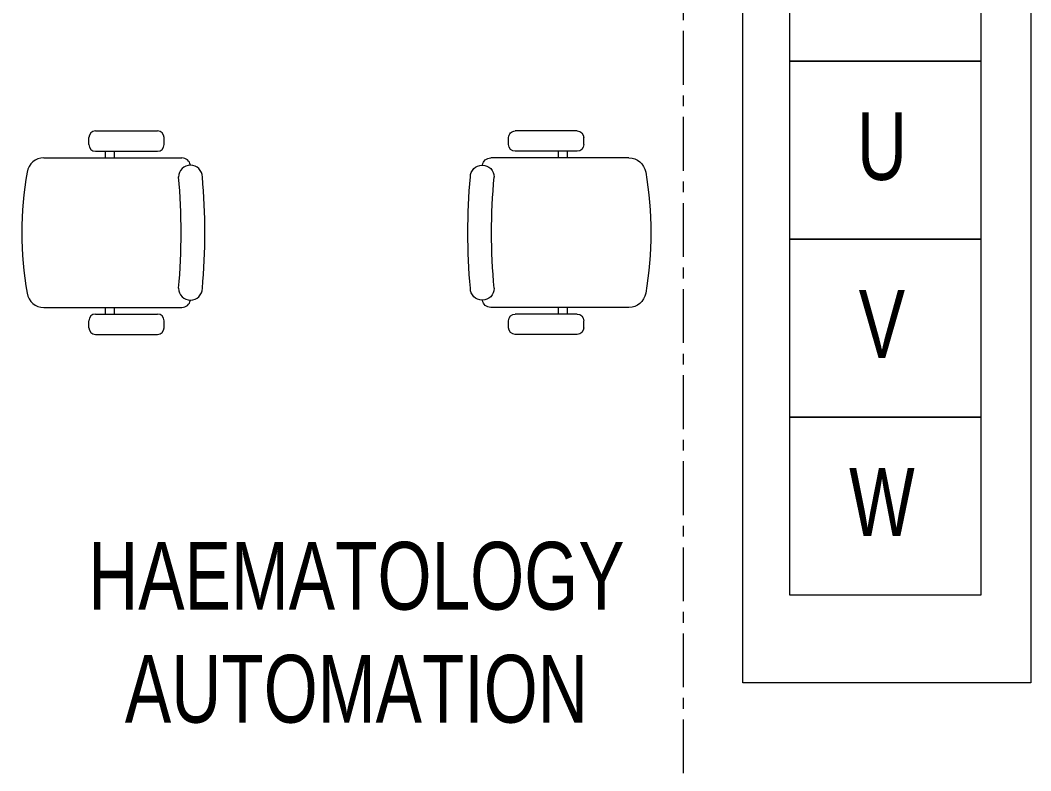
# Model space of a CAD drawing. Header units: millimetres. Extents: x 26027 to 581921, y 7230 to 233891.
# Drawn here: x 565790 to 568774, y 138581 to 140796 of the extents above; entities that cross this region are included whole.
import ezdxf

# ---------------------------------------------------------------- set-up
doc = ezdxf.new("R2010")
doc.units = ezdxf.units.MM
doc.header["$LTSCALE"] = 5
doc.linetypes.add('CENTER', pattern=[50.8, 31.75, -6.35, 6.35, -6.35])
for name, color, linetype, lineweight in [('72_EGR_BASE_TEXT', 7, 'Continuous', 5), ('Medical Equipment and Furniture', 163, 'Continuous', 0), ('NEW', 1, 'Continuous', 5)]:
    doc.layers.add(name, color=color, linetype=linetype, lineweight=lineweight)
doc.layers.add('axes', color=9, linetype='Continuous')
doc.styles.add('X3G_ENTITY_2587EA', font='swisscl.ttf', dxfattribs={"height": 200})

# ---------------------------------------------------------------- blocks, each defined once
blk = doc.blocks.new('*X15')
at = {"color": 0}
for p, q in [((5, 3), (5, 3)), ((5, 3), (5, 3)), ((5, 3), (5, 3)), ((5, 3), (5, 3)), ((5, 3), (5, 3)), ((5, 3), (5, 3)), ((5, 3), (5, 3)), ((5, 3), (5, 3)), ((5, 3), (5, 3)), ((5, 3), (5, 3)), ((5, 3), (5, 3)), ((5, 3), (5, 3)), ((5, 3), (5, 3)), ((5, 3), (5, 3)), ((5, 3), (5, 3)), ((5, 3), (5, 3)), ((5, 3), (5, 3)), ((5, 3), (5, 3)), ((5, 3), (5, 3)), ((5, 3), (5, 3)), ((5, 3), (5, 3)), ((5, 3), (5, 3)), ((5, 3), (5, 3)), ((5, 3), (5, 3)), ((5, 3), (5, 3)), ((5, 3), (5, 3)), ((5, 3), (5, 3)), ((5, 3), (5, 3)), ((5, 3), (5, 3)), ((5, 3), (5, 3)), ((5, 3), (5, 3)), ((5, 3), (5, 3)), ((5, 3), (5, 3)), ((5, 3), (5, 3)), ((5, 3), (5, 3)), ((5, 3), (5, 3)), ((5, 3), (5, 3)), ((5, 3), (5, 3)), ((5, 3), (5, 3)), ((5, 3), (5, 3)), ((5, 3), (5, 3)), ((5, 3), (5, 3)), ((5, 3), (5, 3)), ((5, 3), (5, 3)), ((5, 3), (5, 3)), ((5, 3), (5, 3)), ((5, 3), (5, 3)), ((5, 3), (5, 3)), ((5, 3), (5, 3)), ((5, 3), (5, 3)), ((5, 3), (5, 3)), ((5, 3), (5, 3)), ((5, 3), (5, 3)), ((5, 3), (5, 3)), ((5, 3), (5, 3)), ((5, 3), (5, 3)), ((5, 3), (5, 3)), ((5, 3), (5, 3)), ((5, 3), (5, 3)), ((5, 3), (5, 3)), ((5, 3), (5, 3)), ((5, 3), (5, 3)), ((5, 3), (5, 3)), ((5, 3), (5, 3)), ((5, 3), (5, 3)), ((5, 3), (5, 3)), ((6, 3), (5, 3)), ((5, 3), (5, 3)), ((6, 3), (5, 3)), ((5, 3), (5, 3)), ((6, 3), (5, 3)), ((5, 3), (5, 3)), ((6, 3), (5, 3)), ((5, 3), (5, 3)), ((5, 3), (5, 3)), ((5, 3), (5, 3)), ((5, 3), (5, 3)), ((5, 3), (5, 3)), ((5, 3), (5, 3)), ((5, 3), (5, 3)), ((5, 3), (5, 3)), ((5, 3), (5, 3)), ((5, 3), (5, 3)), ((5, 3), (5, 3)), ((5, 3), (5, 3)), ((5, 3), (5, 3)), ((5, 3), (5, 3)), ((5, 3), (5, 3)), ((5, 3), (5, 3)), ((5, 3), (5, 3)), ((5, 3), (5, 3)), ((5, 3), (5, 3)), ((5, 3), (5, 3)), ((5, 3), (5, 3)), ((5, 3), (5, 3)), ((5, 3), (5, 3)), ((6, 3), (6, 3)), ((6, 3), (6, 3)), ((6, 3), (6, 3)), ((6, 3), (6, 3)), ((6, 3), (6, 3)), ((6, 3), (6, 3)), ((6, 3), (6, 3)), ((6, 3), (6, 3)), ((6, 3), (6, 3)), ((6, 3), (6, 3)), ((6, 3), (6, 3)), ((6, 3), (6, 3)), ((6, 3), (6, 3)), ((6, 3), (6, 3)), ((6, 3), (6, 3)), ((6, 3), (6, 3)), ((6, 3), (6, 3)), ((6, 3), (6, 3)), ((6, 3), (6, 3)), ((6, 3), (6, 3)), ((6, 3), (6, 3)), ((6, 3), (6, 3)), ((6, 3), (6, 3)), ((6, 3), (6, 3)), ((6, 3), (6, 3)), ((6, 3), (6, 3)), ((6, 3), (6, 3)), ((6, 3), (6, 3)), ((6, 3), (6, 3)), ((6, 3), (6, 3)), ((6, 3), (6, 3)), ((6, 3), (6, 3)), ((6, 3), (6, 3)), ((6, 3), (6, 3)), ((6, 3), (6, 3)), ((6, 3), (6, 3)), ((6, 3), (6, 3)), ((6, 3), (6, 3)), ((6, 3), (6, 3)), ((6, 3), (6, 3)), ((6, 3), (6, 3)), ((6, 3), (6, 3)), ((6, 3), (6, 3)), ((6, 3), (6, 3)), ((6, 3), (6, 3)), ((6, 3), (6, 3)), ((6, 3), (6, 3)), ((6, 3), (6, 3)), ((6, 3), (6, 3)), ((6, 3), (6, 3)), ((6, 3), (6, 3)), ((6, 3), (6, 3)), ((6, 3), (6, 3)), ((6, 3), (6, 3)), ((6, 3), (6, 3)), ((6, 3), (6, 3)), ((6, 3), (6, 3)), ((6, 3), (6, 3)), ((6, 3), (6, 3)), ((6, 3), (6, 3)), ((6, 3), (6, 3)), ((6, 3), (6, 3)), ((6, 3), (6, 3)), ((6, 3), (6, 3)), ((6, 3), (6, 3)), ((6, 3), (6, 3)), ((6, 3), (6, 3)), ((6, 3), (6, 3)), ((6, 3), (6, 3)), ((6, 3), (6, 3)), ((6, 3), (6, 3)), ((6, 3), (6, 3)), ((6, 3), (6, 3)), ((6, 3), (6, 3)), ((6, 3), (6, 3)), ((6, 3), (6, 3)), ((6, 3), (6, 3)), ((6, 3), (6, 3)), ((6, 3), (6, 3)), ((6, 3), (6, 3)), ((6, 3), (6, 3)), ((6, 3), (6, 3)), ((6, 3), (6, 3)), ((6, 3), (6, 3)), ((6, 3), (6, 3)), ((6, 3), (6, 3)), ((6, 3), (6, 3)), ((6, 3), (6, 3)), ((6, 3), (6, 3)), ((6, 3), (6, 3)), ((6, 3), (6, 3)), ((6, 3), (6, 3)), ((6, 3), (6, 3)), ((6, 3), (6, 3)), ((6, 3), (6, 3)), ((6, 3), (6, 3)), ((6, 3), (6, 3)), ((6, 3), (6, 3)), ((6, 3), (6, 3)), ((6, 3), (6, 3)), ((6, 3), (6, 3)), ((6, 3), (6, 3)), ((6, 3), (6, 3)), ((6, 3), (6, 3)), ((6, 3), (6, 3)), ((6, 3), (6, 3)), ((6, 3), (6, 3)), ((6, 3), (6, 3)), ((6, 3), (6, 3)), ((6, 3), (6, 3)), ((6, 3), (6, 3)), ((6, 3), (6, 3)), ((6, 3), (6, 3)), ((6, 3), (6, 3)), ((6, 3), (6, 3)), ((6, 3), (6, 3)), ((6, 3), (6, 3)), ((6, 3), (6, 3)), ((6, 3), (6, 3)), ((6, 3), (6, 3)), ((6, 3), (6, 3)), ((6, 3), (6, 3)), ((6, 3), (6, 3)), ((6, 3), (6, 3)), ((6, 3), (6, 3)), ((6, 3), (6, 3)), ((6, 3), (6, 3)), ((6, 3), (6, 3)), ((6, 3), (6, 3)), ((6, 3), (6, 3)), ((6, 3), (6, 3)), ((6, 3), (6, 3)), ((6, 3), (6, 3)), ((6, 3), (6, 3)), ((6, 3), (6, 3)), ((6, 3), (6, 3)), ((6, 3), (6, 3)), ((6, 3), (6, 3)), ((6, 3), (6, 3)), ((6, 3), (6, 3)), ((6, 3), (6, 3)), ((6, 3), (6, 3)), ((6, 3), (6, 3)), ((6, 3), (6, 3)), ((6, 3), (6, 3)), ((6, 3), (6, 3)), ((6, 3), (6, 3)), ((6, 3), (6, 3)), ((6, 3), (6, 3)), ((6, 3), (6, 3)), ((6, 3), (6, 3)), ((6, 3), (6, 3)), ((6, 3), (6, 3)), ((6, 3), (6, 3)), ((6, 3), (6, 3)), ((6, 3), (6, 3)), ((6, 3), (6, 3)), ((6, 3), (6, 3)), ((6, 3), (6, 3)), ((6, 3), (6, 3)), ((6, 3), (6, 3)), ((6, 3), (6, 3)), ((6, 3), (6, 3)), ((6, 3), (6, 3)), ((6, 3), (6, 3)), ((6, 3), (6, 3)), ((6, 3), (6, 3)), ((6, 3), (6, 3)), ((6, 3), (6, 3)), ((6, 3), (6, 3)), ((6, 3), (6, 3)), ((6, 3), (6, 3)), ((6, 3), (6, 3)), ((6, 3), (6, 3)), ((6, 3), (6, 3)), ((6, 3), (6, 3)), ((6, 3), (6, 3)), ((6, 3), (6, 3)), ((6, 3), (6, 3)), ((6, 3), (6, 3)), ((6, 3), (6, 3)), ((6, 3), (6, 3)), ((6, 3), (6, 3)), ((6, 3), (6, 3)), ((6, 3), (6, 3)), ((6, 3), (6, 3)), ((6, 3), (6, 3)), ((6, 3), (6, 3)), ((6, 3), (6, 3)), ((6, 3), (6, 3)), ((6, 3), (6, 3)), ((6, 3), (6, 3)), ((6, 3), (6, 3)), ((6, 3), (6, 3)), ((6, 3), (6, 3)), ((6, 3), (6, 3)), ((6, 3), (6, 3)), ((6, 3), (6, 3)), ((6, 3), (6, 3)), ((6, 3), (6, 3)), ((6, 3), (6, 3)), ((6, 3), (6, 3)), ((6, 3), (6, 3)), ((6, 3), (6, 3)), ((6, 3), (5, 3)), ((6, 3), (5, 3)), ((6, 3), (5, 3)), ((6, 3), (5, 3)), ((6, 3), (5, 3)), ((6, 3), (6, 3)), ((6, 3), (6, 3)), ((6, 3), (6, 3)), ((6, 3), (6, 3)), ((6, 3), (6, 3)), ((6, 3), (6, 3)), ((6, 3), (6, 3)), ((6, 3), (6, 3)), ((6, 3), (6, 3)), ((6, 3), (6, 3)), ((6, 3), (6, 3)), ((6, 3), (6, 3)), ((6, 3), (6, 3)), ((6, 3), (6, 3)), ((6, 3), (6, 3)), ((6, 3), (6, 3)), ((6, 3), (6, 3)), ((6, 3), (6, 3)), ((6, 3), (6, 3)), ((6, 3), (6, 3)), ((6, 3), (6, 3)), ((6, 3), (6, 3)), ((6, 3), (6, 3)), ((6, 3), (6, 3)), ((6, 3), (6, 3)), ((6, 3), (6, 3)), ((6, 3), (6, 3)), ((6, 3), (6, 3)), ((6, 3), (6, 3)), ((6, 3), (6, 3)), ((6, 3), (6, 3)), ((6, 3), (6, 3)), ((6, 3), (6, 3)), ((6, 3), (6, 3)), ((6, 3), (6, 3)), ((6, 3), (6, 3)), ((6, 3), (6, 3)), ((6, 3), (6, 3)), ((6, 3), (6, 3)), ((6, 3), (6, 3)), ((6, 3), (6, 3)), ((6, 3), (6, 3)), ((6, 3), (6, 3)), ((6, 3), (6, 3)), ((6, 3), (6, 3)), ((6, 3), (6, 3)), ((6, 3), (6, 3)), ((6, 3), (6, 3)), ((6, 3), (6, 3)), ((6, 3), (6, 3)), ((6, 3), (6, 3)), ((6, 3), (6, 3)), ((6, 3), (6, 3)), ((6, 3), (6, 3)), ((6, 3), (6, 3)), ((6, 3), (6, 3)), ((6, 3), (6, 3)), ((6, 3), (6, 3)), ((6, 3), (6, 3)), ((6, 3), (6, 3)), ((6, 3), (6, 3)), ((6, 3), (6, 3)), ((6, 3), (6, 3)), ((6, 3), (6, 3)), ((6, 3), (6, 3)), ((6, 3), (6, 3)), ((6, 3), (6, 3)), ((6, 3), (6, 3)), ((6, 3), (6, 3)), ((6, 3), (6, 3)), ((6, 3), (6, 3)), ((6, 3), (6, 3)), ((6, 3), (6, 3)), ((6, 3), (6, 3)), ((6, 3), (6, 3)), ((6, 3), (6, 3)), ((6, 3), (6, 3)), ((6, 3), (6, 3)), ((6, 3), (6, 3)), ((6, 3), (6, 3)), ((6, 3), (6, 3)), ((6, 3), (6, 3)), ((6, 3), (6, 3)), ((6, 3), (6, 3)), ((6, 3), (6, 3)), ((6, 3), (6, 3)), ((6, 3), (6, 3)), ((6, 3), (6, 3)), ((6, 3), (6, 3)), ((6, 3), (6, 3)), ((6, 3), (6, 3)), ((6, 3), (6, 3)), ((6, 3), (6, 3)), ((6, 3), (6, 3)), ((6, 3), (6, 3)), ((6, 3), (6, 3)), ((6, 3), (6, 3)), ((6, 3), (6, 3)), ((6, 3), (6, 3)), ((6, 3), (6, 3)), ((6, 3), (6, 3)), ((6, 3), (6, 3)), ((6, 3), (6, 3)), ((6, 3), (6, 3)), ((6, 3), (6, 3)), ((6, 3), (6, 3)), ((6, 3), (6, 3)), ((6, 3), (6, 3)), ((6, 3), (6, 3)), ((6, 3), (6, 3)), ((6, 3), (6, 3)), ((6, 3), (6, 3)), ((6, 3), (6, 3)), ((6, 3), (6, 3)), ((6, 3), (6, 3)), ((6, 3), (6, 3)), ((6, 3), (6, 3)), ((6, 3), (6, 3)), ((6, 3), (6, 3)), ((6, 3), (6, 3)), ((6, 3), (6, 3)), ((6, 3), (6, 3)), ((6, 3), (6, 3)), ((6, 3), (6, 3)), ((6, 3), (6, 3)), ((6, 3), (6, 3)), ((6, 3), (6, 3)), ((6, 3), (6, 3)), ((6, 3), (6, 3)), ((6, 3), (6, 3)), ((6, 3), (6, 3)), ((6, 3), (6, 3)), ((6, 3), (6, 3)), ((6, 3), (6, 3)), ((6, 3), (6, 3)), ((6, 3), (6, 3)), ((6, 3), (6, 3)), ((6, 3), (6, 3)), ((6, 3), (6, 3)), ((6, 3), (6, 3)), ((6, 3), (6, 3)), ((6, 3), (6, 3)), ((6, 3), (6, 3)), ((6, 3), (6, 3)), ((6, 3), (6, 3)), ((6, 3), (6, 3)), ((6, 3), (6, 3)), ((6, 3), (6, 3)), ((6, 3), (6, 3)), ((6, 3), (6, 3)), ((6, 3), (6, 3)), ((6, 3), (6, 3)), ((6, 3), (6, 3)), ((6, 3), (6, 3)), ((6, 3), (6, 3)), ((6, 3), (6, 3)), ((6, 3), (6, 3)), ((6, 3), (6, 3)), ((6, 3), (6, 3)), ((6, 3), (6, 3)), ((6, 3), (6, 3)), ((6, 3), (6, 3)), ((6, 3), (6, 3)), ((6, 3), (6, 3)), ((6, 3), (6, 3)), ((6, 3), (6, 3)), ((6, 3), (6, 3)), ((6, 3), (6, 3)), ((6, 3), (6, 3)), ((6, 3), (6, 3)), ((6, 3), (6, 3)), ((6, 3), (6, 3)), ((6, 3), (6, 3)), ((6, 3), (6, 3)), ((6, 3), (6, 3)), ((6, 3), (6, 3)), ((6, 3), (6, 3)), ((6, 3), (6, 3)), ((6, 3), (6, 3)), ((6, 3), (6, 3)), ((6, 3), (6, 3)), ((6, 3), (6, 3)), ((6, 3), (6, 3)), ((6, 3), (6, 3)), ((6, 3), (6, 3)), ((6, 3), (6, 3)), ((6, 3), (6, 3)), ((6, 3), (6, 3)), ((6, 3), (6, 3)), ((6, 3), (6, 3)), ((6, 3), (6, 3)), ((6, 3), (6, 3)), ((6, 3), (6, 3)), ((6, 3), (6, 3)), ((6, 3), (6, 3)), ((6, 3), (6, 3)), ((6, 3), (6, 3)), ((6, 3), (6, 3)), ((6, 3), (6, 3)), ((6, 3), (6, 3)), ((6, 3), (6, 3)), ((6, 3), (6, 3)), ((6, 3), (6, 3)), ((6, 3), (6, 3)), ((6, 3), (6, 3)), ((6, 3), (6, 3)), ((6, 3), (6, 3)), ((6, 3), (6, 3)), ((6, 3), (6, 3)), ((6, 3), (6, 3)), ((6, 3), (6, 3)), ((6, 3), (6, 3)), ((6, 3), (6, 3)), ((6, 3), (6, 3)), ((6, 3), (6, 3)), ((6, 3), (6, 3)), ((6, 3), (6, 3)), ((6, 3), (6, 3)), ((6, 3), (6, 3)), ((6, 3), (6, 3)), ((6, 3), (6, 3)), ((6, 3), (6, 3)), ((6, 3), (6, 3)), ((6, 3), (6, 3)), ((6, 3), (6, 3)), ((6, 3), (6, 3)), ((6, 3), (6, 3)), ((6, 3), (6, 3)), ((6, 3), (6, 3)), ((6, 3), (6, 3)), ((6, 3), (6, 3)), ((6, 3), (6, 3)), ((6, 3), (6, 3)), ((6, 3), (6, 3)), ((6, 3), (6, 3)), ((6, 3), (6, 3)), ((6, 3), (6, 3)), ((6, 3), (6, 3)), ((6, 3), (6, 3)), ((6, 3), (6, 3)), ((6, 3), (6, 3)), ((6, 3), (6, 3)), ((6, 3), (6, 3)), ((6, 3), (6, 3)), ((6, 3), (6, 3)), ((6, 3), (6, 3)), ((6, 3), (6, 3)), ((6, 3), (6, 3)), ((6, 3), (6, 3)), ((6, 3), (6, 3)), ((6, 3), (6, 3)), ((6, 3), (6, 3)), ((6, 3), (6, 3)), ((6, 3), (6, 3)), ((6, 3), (6, 3)), ((6, 3), (6, 3)), ((6, 3), (6, 3)), ((6, 3), (6, 3)), ((6, 3), (6, 3)), ((6, 3), (6, 3)), ((6, 3), (6, 3)), ((6, 3), (6, 3)), ((6, 3), (6, 3)), ((6, 3), (6, 3)), ((6, 3), (6, 3)), ((6, 3), (6, 3)), ((6, 3), (6, 3)), ((6, 3), (6, 3)), ((6, 3), (6, 3)), ((6, 3), (6, 3)), ((6, 3), (6, 3)), ((6, 3), (6, 3)), ((6, 3), (6, 3)), ((6, 3), (6, 3)), ((6, 3), (6, 3)), ((6, 3), (6, 3)), ((6, 3), (6, 3)), ((6, 3), (6, 3)), ((6, 3), (6, 3)), ((6, 3), (6, 3)), ((6, 3), (6, 3)), ((6, 3), (6, 3)), ((6, 3), (6, 3)), ((6, 3), (6, 3)), ((6, 3), (6, 3)), ((6, 3), (6, 3)), ((6, 3), (6, 3)), ((6, 3), (6, 3)), ((6, 3), (6, 3)), ((6, 3), (6, 3)), ((6, 3), (6, 3)), ((6, 3), (6, 3)), ((6, 3), (6, 3)), ((6, 3), (6, 3)), ((6, 3), (6, 3)), ((6, 3), (6, 3)), ((6, 3), (6, 3)), ((6, 3), (6, 3)), ((6, 3), (6, 3)), ((6, 3), (6, 3)), ((6, 3), (6, 3)), ((6, 3), (6, 3)), ((6, 3), (6, 3)), ((6, 3), (6, 3)), ((6, 3), (6, 3)), ((6, 3), (6, 3)), ((6, 3), (6, 3)), ((6, 3), (6, 3)), ((6, 3), (6, 3)), ((6, 3), (6, 3)), ((6, 3), (6, 3)), ((6, 3), (6, 3)), ((6, 3), (6, 3)), ((6, 3), (6, 3)), ((6, 3), (6, 3)), ((6, 3), (6, 3)), ((6, 3), (6, 3))]:
    blk.add_line(p, q, dxfattribs=at)
blk = doc.blocks.new('*X16')
at = {"color": 0}
for p, q in [((13, 1), (13, 1)), ((13, 1), (13, 1)), ((13, 1), (13, 1)), ((13, 1), (13, 1)), ((13, 1), (13, 1)), ((13, 1), (13, 1)), ((13, 1), (13, 1)), ((13, 1), (13, 1)), ((13, 1), (13, 1)), ((13, 1), (13, 1)), ((13, 1), (13, 1)), ((13, 1), (13, 1)), ((13, 1), (13, 1)), ((13, 1), (13, 1)), ((13, 1), (13, 1)), ((13, 1), (14, 1)), ((13, 1), (14, 1)), ((13, 1), (14, 1)), ((13, 1), (13, 1)), ((13, 1), (13, 1)), ((13, 1), (13, 1)), ((13, 1), (13, 1)), ((13, 1), (13, 1)), ((13, 1), (13, 1)), ((13, 1), (13, 1)), ((13, 1), (13, 1)), ((13, 1), (13, 1)), ((13, 1), (13, 1)), ((13, 1), (13, 1)), ((13, 1), (13, 1)), ((13, 1), (13, 1)), ((13, 1), (13, 1)), ((13, 1), (13, 1)), ((13, 1), (13, 1)), ((13, 1), (13, 1)), ((13, 1), (13, 1)), ((13, 1), (13, 1)), ((13, 1), (13, 1)), ((13, 1), (13, 1)), ((13, 1), (13, 1)), ((13, 1), (13, 1)), ((13, 1), (13, 1)), ((13, 1), (13, 1)), ((13, 1), (13, 1)), ((13, 1), (13, 1)), ((13, 1), (13, 1)), ((13, 1), (13, 1)), ((13, 1), (13, 1)), ((13, 1), (13, 1)), ((13, 1), (13, 1)), ((13, 1), (13, 1)), ((13, 1), (13, 1)), ((13, 1), (13, 1)), ((13, 1), (13, 1)), ((13, 1), (13, 1)), ((13, 1), (13, 1)), ((13, 1), (13, 1)), ((13, 1), (13, 1)), ((13, 1), (13, 1)), ((13, 1), (13, 1)), ((13, 1), (13, 1)), ((13, 1), (13, 1)), ((13, 1), (13, 1)), ((13, 1), (13, 1)), ((13, 1), (13, 1)), ((13, 1), (13, 1)), ((13, 1), (13, 1)), ((13, 1), (13, 1)), ((13, 1), (13, 1)), ((13, 1), (13, 1)), ((13, 1), (13, 1)), ((13, 1), (13, 1)), ((13, 1), (13, 1)), ((13, 1), (13, 1)), ((13, 1), (13, 1)), ((13, 1), (13, 1)), ((13, 1), (13, 1)), ((13, 1), (13, 1)), ((13, 1), (13, 1)), ((13, 1), (13, 1)), ((13, 1), (13, 1)), ((13, 1), (13, 1)), ((13, 1), (13, 1)), ((13, 1), (13, 1)), ((13, 1), (13, 1)), ((13, 1), (13, 1)), ((13, 1), (13, 1)), ((13, 1), (13, 1)), ((13, 1), (13, 1)), ((13, 1), (13, 1)), ((13, 1), (13, 1)), ((13, 1), (13, 1)), ((13, 1), (13, 1)), ((13, 1), (13, 1)), ((13, 1), (13, 1)), ((13, 1), (13, 1)), ((13, 1), (13, 1)), ((13, 1), (13, 1)), ((13, 1), (13, 1)), ((13, 1), (13, 1)), ((13, 1), (13, 1)), ((13, 1), (13, 1)), ((13, 1), (13, 1)), ((13, 1), (13, 1)), ((13, 1), (13, 1)), ((13, 1), (13, 1)), ((13, 1), (13, 1)), ((13, 1), (13, 1)), ((13, 1), (13, 1)), ((13, 1), (13, 1)), ((13, 1), (13, 1)), ((13, 1), (13, 1)), ((13, 1), (13, 1)), ((13, 1), (13, 1)), ((13, 1), (13, 1)), ((13, 1), (13, 1)), ((13, 1), (13, 1)), ((13, 1), (13, 1)), ((13, 1), (13, 1)), ((13, 1), (13, 1)), ((13, 1), (13, 1)), ((13, 1), (13, 1)), ((13, 1), (13, 1)), ((13, 1), (14, 1)), ((13, 0), (13, 0)), ((13, 0), (13, 0)), ((13, 0), (13, 0)), ((13, 0), (13, 0)), ((13, 0), (13, 0)), ((13, 0), (13, 0)), ((13, 0), (13, 0)), ((13, 0), (13, 0)), ((13, 0), (13, 0)), ((13, 0), (13, 0)), ((13, 0), (13, 0)), ((13, 0), (13, 0)), ((13, 0), (13, 0)), ((13, 0), (13, 0)), ((13, 0), (13, 0)), ((13, 0), (13, 0)), ((13, 0), (13, 0)), ((13, 0), (13, 0)), ((13, 0), (13, 0)), ((13, 0), (13, 0)), ((13, 0), (13, 0)), ((13, 0), (13, 0)), ((13, 0), (13, 0)), ((13, 0), (13, 0)), ((13, 0), (13, 0)), ((13, 0), (13, 0)), ((13, 0), (13, 0)), ((13, 0), (13, 0)), ((13, 0), (13, 0)), ((13, 0), (13, 0)), ((13, 0), (13, 0)), ((13, 0), (13, 0)), ((13, 0), (13, 0)), ((13, 0), (13, 0)), ((13, 0), (13, 0)), ((13, 0), (13, 0)), ((13, 0), (13, 0)), ((13, 0), (13, 0)), ((13, 0), (13, 0)), ((13, 0), (13, 0)), ((13, 0), (13, 0)), ((13, 0), (13, 0)), ((13, 0), (13, 0)), ((13, 0), (13, 0)), ((13, 0), (13, 0)), ((13, 0), (13, 0)), ((13, 0), (13, 0)), ((13, 0), (13, 0)), ((13, 0), (14, 0)), ((13, 0), (14, 0)), ((13, 0), (13, 0)), ((13, 0), (14, 0)), ((14, 1), (14, 1)), ((14, 1), (14, 1)), ((14, 1), (14, 1)), ((14, 1), (14, 1)), ((14, 1), (14, 1)), ((14, 1), (14, 1)), ((14, 1), (14, 1)), ((14, 1), (14, 1)), ((14, 1), (14, 1)), ((14, 1), (14, 1)), ((14, 1), (14, 1)), ((14, 1), (14, 1)), ((14, 1), (14, 1)), ((14, 1), (14, 1)), ((14, 1), (14, 1)), ((14, 1), (14, 1)), ((14, 1), (14, 1)), ((14, 1), (14, 1)), ((14, 1), (14, 1)), ((14, 1), (14, 1)), ((14, 1), (14, 1)), ((14, 1), (14, 1)), ((14, 1), (14, 1)), ((14, 1), (14, 1)), ((14, 1), (14, 1)), ((14, 1), (14, 1)), ((14, 1), (14, 1)), ((14, 1), (14, 1)), ((14, 1), (14, 1)), ((14, 1), (14, 1)), ((14, 1), (14, 1)), ((14, 1), (14, 1)), ((14, 1), (14, 1)), ((14, 1), (14, 1)), ((14, 1), (14, 1)), ((14, 1), (14, 1)), ((14, 1), (14, 1)), ((14, 1), (14, 1)), ((14, 1), (14, 1)), ((14, 1), (14, 1)), ((14, 1), (14, 1)), ((14, 1), (14, 1)), ((14, 1), (14, 1)), ((14, 1), (14, 1)), ((14, 1), (14, 1)), ((14, 1), (14, 1)), ((14, 1), (14, 1)), ((14, 1), (14, 1)), ((14, 1), (14, 1)), ((14, 1), (14, 1)), ((14, 1), (14, 1)), ((14, 1), (14, 1)), ((14, 1), (14, 1)), ((14, 1), (14, 1)), ((14, 1), (14, 1)), ((14, 1), (14, 1)), ((14, 1), (14, 1)), ((14, 1), (14, 1)), ((14, 1), (14, 1)), ((14, 1), (14, 1)), ((14, 1), (14, 1)), ((14, 1), (14, 1)), ((14, 1), (14, 1)), ((14, 1), (14, 1)), ((14, 1), (14, 1)), ((14, 1), (14, 1)), ((14, 1), (14, 1)), ((14, 1), (14, 1)), ((14, 1), (14, 1)), ((14, 1), (14, 1)), ((14, 1), (14, 1)), ((14, 1), (14, 1)), ((14, 1), (14, 1)), ((14, 1), (14, 1)), ((14, 1), (14, 1)), ((14, 1), (14, 1)), ((14, 1), (14, 1)), ((14, 1), (14, 1)), ((14, 1), (14, 1)), ((14, 1), (14, 1)), ((14, 1), (14, 1)), ((14, 1), (14, 1)), ((14, 1), (14, 1)), ((14, 1), (14, 1)), ((14, 1), (14, 1)), ((14, 1), (14, 1)), ((14, 1), (14, 1)), ((14, 1), (14, 1)), ((14, 1), (14, 1)), ((14, 1), (14, 1)), ((14, 1), (14, 1)), ((14, 1), (14, 1)), ((14, 1), (14, 1)), ((14, 1), (14, 1)), ((14, 0), (14, 0)), ((14, 0), (14, 0)), ((14, 0), (14, 0)), ((14, 0), (14, 0)), ((14, 0), (14, 0)), ((14, 0), (14, 0)), ((14, 0), (14, 0)), ((14, 0), (14, 0)), ((14, 0), (14, 0)), ((14, 0), (14, 0)), ((14, 0), (14, 0)), ((14, 0), (14, 0)), ((14, 0), (14, 0)), ((14, 0), (14, 0)), ((14, 0), (14, 0)), ((14, 0), (14, 0)), ((14, 0), (14, 0)), ((14, 0), (14, 0)), ((14, 0), (14, 0)), ((14, 0), (14, 0)), ((14, 0), (14, 0)), ((14, 0), (14, 0)), ((14, 0), (14, 0)), ((14, 0), (14, 0)), ((14, 0), (14, 0)), ((14, 0), (14, 0)), ((14, 0), (14, 0)), ((14, 0), (14, 0)), ((14, 0), (14, 0)), ((14, 0), (14, 0)), ((14, 0), (14, 0)), ((14, 0), (14, 0)), ((14, 0), (14, 0)), ((14, 0), (14, 0)), ((14, 0), (14, 0)), ((14, 0), (14, 0)), ((14, 0), (14, 0)), ((14, 0), (14, 0)), ((14, 0), (14, 0)), ((14, 0), (14, 0)), ((14, 0), (14, 0)), ((14, 0), (14, 0)), ((14, 0), (14, 0)), ((14, 0), (14, 0)), ((14, 0), (14, 0)), ((14, 0), (14, 0)), ((14, 0), (14, 0)), ((14, 0), (14, 0)), ((13, 0), (13, 0)), ((13, 0), (14, 0)), ((13, 0), (13, 0)), ((13, 0), (14, 0)), ((13, 0), (13, 0)), ((13, 0), (14, 0)), ((13, 0), (13, 0)), ((13, 0), (13, 0)), ((13, 0), (13, 0)), ((13, 0), (13, 0)), ((13, 0), (14, 0)), ((13, 0), (13, 0)), ((13, 0), (14, 0)), ((13, 0), (13, 0)), ((13, 0), (14, 0)), ((13, 0), (13, 0)), ((13, 0), (14, 0)), ((13, 0), (13, 0)), ((13, 0), (14, 0)), ((13, 0), (13, 0)), ((13, 0), (14, 0)), ((13, 0), (13, 0)), ((13, 0), (14, 0)), ((13, 0), (13, 0)), ((13, 0), (13, 0)), ((13, 0), (13, 0)), ((13, 0), (14, 0)), ((13, 0), (13, 0)), ((13, 0), (14, 0)), ((13, 0), (13, 0)), ((13, 0), (14, 0)), ((13, 0), (13, 0)), ((13, 0), (14, 0)), ((13, 0), (13, 0)), ((13, 0), (13, 0)), ((13, 0), (13, 0)), ((13, 0), (13, 0)), ((13, 0), (13, 0)), ((13, 0), (13, 0)), ((13, 0), (13, 0)), ((13, 0), (13, 0)), ((13, 0), (13, 0)), ((13, 0), (13, 0)), ((13, 0), (13, 0)), ((13, 0), (13, 0)), ((13, 0), (13, 0)), ((13, 0), (13, 0)), ((13, 0), (13, 0)), ((13, 0), (13, 0)), ((13, 0), (13, 0)), ((13, 0), (13, 0)), ((13, 0), (13, 0)), ((13, 0), (13, 0)), ((13, 0), (13, 0)), ((13, 0), (13, 0)), ((13, 0), (13, 0)), ((13, 0), (13, 0)), ((13, 0), (13, 0)), ((13, 0), (13, 0)), ((13, 0), (13, 0)), ((13, 0), (13, 0)), ((13, 0), (13, 0)), ((13, 0), (13, 0)), ((13, 0), (13, 0)), ((13, -1), (13, -1)), ((13, -1), (13, -1)), ((13, -1), (13, -1)), ((13, -1), (13, -1)), ((13, -1), (13, -1)), ((13, -1), (14, -1)), ((13, -1), (13, -1)), ((14, 0), (14, 0)), ((14, 0), (14, 0)), ((14, 0), (14, 0)), ((14, 0), (14, 0)), ((14, 0), (14, 0)), ((14, 0), (14, 0)), ((14, 0), (14, 0)), ((14, 0), (14, 0)), ((14, 0), (14, 0)), ((14, 0), (14, 0)), ((14, 0), (14, 0)), ((14, 0), (14, 0)), ((14, 0), (14, 0)), ((14, 0), (14, 0)), ((14, 0), (14, 0)), ((13, 0), (14, 0)), ((14, 0), (14, 0)), ((14, 0), (14, 0)), ((14, 0), (14, 0)), ((14, 0), (14, 0)), ((14, 0), (14, 0)), ((14, 0), (14, 0)), ((14, 0), (14, 0)), ((14, 0), (14, 0)), ((14, 0), (14, 0)), ((14, 0), (14, 0)), ((14, 0), (14, 0)), ((14, 0), (14, 0)), ((14, 0), (14, 0)), ((14, 0), (14, 0)), ((14, 0), (14, 0)), ((14, 0), (14, 0)), ((14, 0), (14, 0)), ((14, 0), (14, 0)), ((14, 0), (14, 0)), ((14, 0), (14, 0)), ((14, 0), (14, 0)), ((14, 0), (14, 0)), ((14, 0), (14, 0)), ((14, 0), (14, 0)), ((14, 0), (14, 0)), ((14, 0), (14, 0)), ((14, 0), (14, 0)), ((14, 0), (14, 0)), ((14, 0), (14, 0)), ((14, 0), (14, 0)), ((14, 0), (14, 0)), ((14, 0), (14, 0)), ((14, 0), (14, 0)), ((14, 0), (14, 0)), ((14, -1), (14, -1)), ((14, -1), (14, -1)), ((14, -1), (14, -1)), ((14, -1), (14, -1)), ((14, -1), (14, -1))]:
    blk.add_line(p, q, dxfattribs=at)
blk = doc.blocks.new('GF21018-P')
at = {"color": 0}
for p, q in [((-0.2207, 0.4756), (-0.2207, 0.0675)), ((0.2205, 0.4756), (0.2205, 0.0675)), ((-0.2806, 0.3422), (-0.2598, 0.3422)), ((0.2596, 0.3422), (0.2804, 0.3422)), ((-0.3002, 0.3226), (-0.3002, 0.14)), ((-0.2402, 0.3226), (-0.2402, 0.14)), ((0.24, 0.3226), (0.24, 0.14)), ((0.3, 0.3226), (0.3, 0.14)), ((-0.2402, 0.2937), (-0.2207, 0.2937)), ((0.2205, 0.2937), (0.24, 0.2937)), ((-0.2402, 0.2671), (-0.2207, 0.2671)), ((0.2205, 0.2671), (0.24, 0.2671)), ((-0.2806, 0.1204), (-0.2598, 0.1204)), ((0.2596, 0.1204), (0.2804, 0.1204))]:
    blk.add_line(p, q, dxfattribs=at)
for points in [[(0.24, 0.2937), (0.24, 0.2937), (0.24, 0.2937), (0.24, 0.2937), (0.24, 0.2937), (0.24, 0.2937), (0.24, 0.2937), (0.24, 0.2937), (0.24, 0.2937), (0.24, 0.2937), (0.24, 0.2937), (0.24, 0.2937), (0.24, 0.2937), (0.24, 0.2937), (0.24, 0.2937), (0.24, 0.2937), (0.24, 0.2937), (0.24, 0.2937), (0.24, 0.2937), (0.24, 0.2937), (0.24, 0.2937), (0.24, 0.2937), (0.24, 0.2937), (0.24, 0.2937), (0.24, 0.2937), (0.24, 0.2937), (0.24, 0.2937), (0.24, 0.2937), (0.24, 0.2937), (0.24, 0.2937), (0.24, 0.2937), (0.24, 0.2937), (0.24, 0.2937), (0.24, 0.2937), (0.24, 0.2937), (0.24, 0.2937), (0.24, 0.2937), (0.24, 0.2937), (0.24, 0.2937), (0.24, 0.2937), (0.24, 0.2937), (0.24, 0.2937), (0.24, 0.2937), (0.24, 0.2937), (0.24, 0.2937), (0.24, 0.2937), (0.24, 0.2937), (0.24, 0.2937), (0.24, 0.2937), (0.24, 0.2937), (0.24, 0.2937), (0.24, 0.2937), (0.24, 0.2937), (0.24, 0.2937), (0.24, 0.2937), (0.24, 0.2937), (0.24, 0.2937), (0.24, 0.2937), (0.24, 0.2937), (0.24, 0.2937), (0.24, 0.2937), (0.24, 0.2937), (0.24, 0.2937), (0.24, 0.2937), (0.24, 0.2937), (0.24, 0.2937), (0.24, 0.2937), (0.24, 0.2937), (0.24, 0.2937), (0.24, 0.2937), (0.24, 0.2937), (0.24, 0.2937), (0.24, 0.2937), (0.24, 0.2937), (0.24, 0.2937), (0.24, 0.2937), (0.24, 0.2937), (0.24, 0.2937), (0.24, 0.2937), (0.24, 0.2937), (0.24, 0.2937), (0.24, 0.2937), (0.24, 0.2937), (0.24, 0.2937), (0.24, 0.2937), (0.24, 0.2937), (0.24, 0.2937), (0.24, 0.2937), (0.24, 0.2937), (0.24, 0.2937), (0.24, 0.2937), (0.24, 0.2937), (0.24, 0.2937), (0.24, 0.2937), (0.24, 0.2937), (0.24, 0.2937), (0.24, 0.2937), (0.24, 0.2937), (0.24, 0.2937), (0.24, 0.2937), (0.24, 0.2937), (0.24, 0.2937), (0.24, 0.2937), (0.24, 0.2937), (0.24, 0.2937), (0.24, 0.2937), (0.24, 0.2937), (0.24, 0.2937), (0.24, 0.2937), (0.24, 0.2937), (0.24, 0.2937), (0.24, 0.2937), (0.24, 0.2937), (0.24, 0.2937), (0.24, 0.2937), (0.24, 0.2937), (0.24, 0.2937), (0.24, 0.2937), (0.24, 0.2937), (0.24, 0.2937), (0.24, 0.2937), (0.24, 0.2937), (0.24, 0.2937), (0.24, 0.2937), (0.24, 0.2937), (0.24, 0.2937), (0.24, 0.2937), (0.24, 0.2937), (0.24, 0.2937), (0.24, 0.2937), (0.24, 0.2937), (0.24, 0.2937), (0.24, 0.2937), (0.24, 0.2937), (0.24, 0.2937), (0.24, 0.2937), (0.24, 0.2937), (0.24, 0.2937), (0.24, 0.2937), (0.24, 0.2937), (0.24, 0.2937), (0.24, 0.2937), (0.24, 0.2937), (0.24, 0.2937), (0.24, 0.2937), (0.24, 0.2937), (0.24, 0.2937), (0.24, 0.2937), (0.24, 0.2937), (0.24, 0.2937), (0.24, 0.2937), (0.24, 0.2937), (0.24, 0.2937), (0.24, 0.2937), (0.24, 0.2937), (0.24, 0.2937), (0.24, 0.2937), (0.24, 0.2937), (0.24, 0.2937), (0.24, 0.2937), (0.24, 0.2937), (0.24, 0.2937), (0.24, 0.2937), (0.24, 0.2937), (0.24, 0.2937), (0.24, 0.2937), (0.24, 0.2937), (0.24, 0.2937), (0.24, 0.2937), (0.24, 0.2937), (0.24, 0.2937), (0.24, 0.2937), (0.24, 0.2937), (0.24, 0.2937), (0.24, 0.2937), (0.24, 0.2937), (0.24, 0.2937), (0.24, 0.2937), (0.24, 0.2937), (0.24, 0.2937), (0.24, 0.2937), (0.24, 0.2937), (0.24, 0.2937), (0.24, 0.2937), (0.24, 0.2937), (0.24, 0.2937), (0.24, 0.2937), (0.24, 0.2937), (0.24, 0.2937), (0.24, 0.2937), (0.24, 0.2937), (0.24, 0.2937), (0.24, 0.2937), (0.24, 0.2937), (0.24, 0.2937), (0.24, 0.2937), (0.24, 0.2937), (0.24, 0.2937), (0.24, 0.2937), (0.24, 0.2937), (0.24, 0.2937), (0.24, 0.2937), (0.24, 0.2937), (0.24, 0.2937), (0.24, 0.2937), (0.24, 0.2937), (0.24, 0.2937), (0.24, 0.2937), (0.24, 0.2937), (0.24, 0.2937), (0.24, 0.2937), (0.24, 0.2937), (0.24, 0.2937), (0.24, 0.2937), (0.24, 0.2937), (0.24, 0.2937), (0.24, 0.2937), (0.24, 0.2937), (0.24, 0.2937), (0.24, 0.2937), (0.24, 0.2937), (0.24, 0.2937), (0.24, 0.2937), (0.24, 0.2937), (0.24, 0.2937), (0.24, 0.2937), (0.24, 0.2937), (0.24, 0.2937), (0.24, 0.2937), (0.24, 0.2937), (0.24, 0.2937), (0.24, 0.2937), (0.24, 0.2937), (0.24, 0.2937), (0.24, 0.2937), (0.24, 0.2937), (0.24, 0.2937), (0.24, 0.2937), (0.24, 0.2937), (0.24, 0.2937), (0.24, 0.2937), (0.24, 0.2937), (0.24, 0.2937), (0.24, 0.2937), (0.24, 0.2937), (0.24, 0.2937), (0.24, 0.2937), (0.24, 0.2937), (0.24, 0.2937), (0.24, 0.2937), (0.24, 0.2937), (0.24, 0.2937), (0.24, 0.2937), (0.24, 0.2937), (0.24, 0.2937), (0.24, 0.2937), (0.24, 0.2937), (0.24, 0.2937), (0.24, 0.2937), (0.24, 0.2937), (0.24, 0.2937), (0.24, 0.2937), (0.24, 0.2937), (0.24, 0.2937), (0.24, 0.2937), (0.24, 0.2937), (0.24, 0.2937), (0.24, 0.2937), (0.24, 0.2937), (0.24, 0.2937), (0.24, 0.2937), (0.24, 0.2937), (0.24, 0.2937), (0.24, 0.2937), (0.24, 0.2937), (0.24, 0.2937), (0.24, 0.2937)], [(0.24, 0.2937), (0.24, 0.2937), (0.24, 0.2937), (0.24, 0.2937), (0.24, 0.2937), (0.24, 0.2937), (0.24, 0.2937), (0.24, 0.2937), (0.24, 0.2937), (0.24, 0.2937), (0.24, 0.2937), (0.24, 0.2937), (0.24, 0.2937), (0.24, 0.2937), (0.24, 0.2937), (0.24, 0.2937), (0.24, 0.2937), (0.24, 0.2937), (0.24, 0.2937), (0.24, 0.2937), (0.24, 0.2937), (0.24, 0.2937), (0.24, 0.2937), (0.24, 0.2937), (0.24, 0.2937), (0.24, 0.2937), (0.24, 0.2937), (0.24, 0.2937), (0.24, 0.2937), (0.24, 0.2937), (0.24, 0.2937), (0.24, 0.2937), (0.24, 0.2937), (0.24, 0.2937), (0.24, 0.2937), (0.24, 0.2937), (0.24, 0.2937), (0.24, 0.2937), (0.24, 0.2937), (0.24, 0.2937), (0.24, 0.2937), (0.24, 0.2937), (0.24, 0.2937), (0.24, 0.2937), (0.24, 0.2937), (0.24, 0.2937), (0.24, 0.2937), (0.24, 0.2937), (0.24, 0.2937), (0.24, 0.2937), (0.24, 0.2937), (0.24, 0.2937), (0.24, 0.2937), (0.24, 0.2937), (0.24, 0.2937), (0.24, 0.2937), (0.24, 0.2937), (0.24, 0.2937), (0.24, 0.2937), (0.24, 0.2937), (0.24, 0.2937), (0.24, 0.2937), (0.24, 0.2937), (0.24, 0.2937), (0.24, 0.2937), (0.24, 0.2937), (0.24, 0.2937), (0.24, 0.2937), (0.24, 0.2937), (0.24, 0.2937), (0.24, 0.2937), (0.24, 0.2937), (0.24, 0.2937), (0.24, 0.2937), (0.24, 0.2937), (0.24, 0.2937), (0.24, 0.2937), (0.24, 0.2937), (0.24, 0.2937), (0.24, 0.2937), (0.24, 0.2937), (0.24, 0.2937), (0.24, 0.2937), (0.24, 0.2937), (0.24, 0.2937), (0.24, 0.2937), (0.24, 0.2937), (0.24, 0.2937), (0.24, 0.2937), (0.24, 0.2937), (0.24, 0.2937), (0.24, 0.2937), (0.24, 0.2937), (0.24, 0.2937), (0.24, 0.2937), (0.24, 0.2937), (0.24, 0.2937), (0.24, 0.2937), (0.24, 0.2937), (0.24, 0.2937), (0.24, 0.2937), (0.24, 0.2937), (0.24, 0.2937), (0.24, 0.2937), (0.24, 0.2937), (0.24, 0.2937), (0.24, 0.2937), (0.24, 0.2937), (0.24, 0.2937), (0.24, 0.2937), (0.24, 0.2937), (0.24, 0.2937), (0.24, 0.2937), (0.24, 0.2937), (0.24, 0.2937), (0.24, 0.2937), (0.24, 0.2937), (0.24, 0.2937), (0.24, 0.2937), (0.24, 0.2937), (0.24, 0.2937), (0.24, 0.2937), (0.24, 0.2937), (0.24, 0.2937), (0.24, 0.2937), (0.24, 0.2937), (0.24, 0.2937), (0.24, 0.2937), (0.24, 0.2937), (0.24, 0.2937), (0.24, 0.2937), (0.24, 0.2937), (0.24, 0.2937), (0.24, 0.2937), (0.24, 0.2937), (0.24, 0.2937), (0.24, 0.2937), (0.24, 0.2937), (0.24, 0.2937), (0.24, 0.2937), (0.24, 0.2937), (0.24, 0.2937), (0.24, 0.2937), (0.24, 0.2937), (0.24, 0.2937), (0.24, 0.2937), (0.24, 0.2937), (0.24, 0.2937), (0.24, 0.2937), (0.24, 0.2937), (0.24, 0.2937), (0.24, 0.2937), (0.24, 0.2937), (0.24, 0.2937), (0.24, 0.2937), (0.24, 0.2937), (0.24, 0.2937), (0.24, 0.2937), (0.24, 0.2937), (0.24, 0.2937), (0.24, 0.2937), (0.24, 0.2937), (0.24, 0.2937), (0.24, 0.2937), (0.24, 0.2937), (0.24, 0.2937), (0.24, 0.2937), (0.24, 0.2937), (0.24, 0.2937), (0.24, 0.2937), (0.24, 0.2937), (0.24, 0.2937), (0.24, 0.2937), (0.24, 0.2937), (0.24, 0.2937), (0.24, 0.2937), (0.24, 0.2937), (0.24, 0.2937), (0.24, 0.2937), (0.24, 0.2937), (0.24, 0.2937), (0.24, 0.2937), (0.24, 0.2937), (0.24, 0.2937), (0.24, 0.2937), (0.24, 0.2937), (0.24, 0.2937), (0.24, 0.2937), (0.24, 0.2937), (0.24, 0.2937), (0.24, 0.2937), (0.24, 0.2937), (0.24, 0.2937), (0.24, 0.2937), (0.24, 0.2937), (0.24, 0.2937), (0.24, 0.2937), (0.24, 0.2937), (0.24, 0.2937), (0.24, 0.2937), (0.24, 0.2937), (0.24, 0.2937), (0.24, 0.2937), (0.24, 0.2937), (0.24, 0.2937), (0.24, 0.2937), (0.24, 0.2937), (0.24, 0.2937), (0.24, 0.2937), (0.24, 0.2937), (0.24, 0.2937), (0.24, 0.2937), (0.24, 0.2937), (0.24, 0.2937), (0.24, 0.2937), (0.24, 0.2937), (0.24, 0.2937), (0.24, 0.2937), (0.24, 0.2937)], [(0.24, 0.2937), (0.24, 0.2937), (0.24, 0.2937), (0.24, 0.2937), (0.24, 0.2937), (0.24, 0.2937), (0.24, 0.2937), (0.24, 0.2937), (0.24, 0.2937), (0.24, 0.2937), (0.24, 0.2937), (0.24, 0.2937), (0.24, 0.2937), (0.24, 0.2937), (0.24, 0.2937), (0.24, 0.2937), (0.24, 0.2937), (0.24, 0.2937), (0.24, 0.2937), (0.24, 0.2937), (0.24, 0.2937), (0.24, 0.2937), (0.24, 0.2937), (0.24, 0.2937), (0.24, 0.2937), (0.24, 0.2937), (0.24, 0.2937), (0.24, 0.2937), (0.24, 0.2937), (0.24, 0.2937), (0.24, 0.2937), (0.24, 0.2937), (0.24, 0.2937), (0.24, 0.2937), (0.24, 0.2937), (0.24, 0.2937), (0.24, 0.2937), (0.24, 0.2937), (0.24, 0.2937), (0.24, 0.2937), (0.24, 0.2937), (0.24, 0.2937), (0.24, 0.2937), (0.24, 0.2937), (0.24, 0.2937), (0.24, 0.2937), (0.24, 0.2937), (0.24, 0.2937), (0.24, 0.2937), (0.24, 0.2937), (0.24, 0.2937), (0.24, 0.2937), (0.24, 0.2937), (0.24, 0.2937), (0.24, 0.2937), (0.24, 0.2937), (0.24, 0.2937), (0.24, 0.2937), (0.24, 0.2937), (0.24, 0.2937), (0.24, 0.2937), (0.24, 0.2937), (0.24, 0.2937), (0.24, 0.2937), (0.24, 0.2937), (0.24, 0.2937), (0.24, 0.2937), (0.24, 0.2937), (0.24, 0.2937), (0.24, 0.2937), (0.24, 0.2937), (0.24, 0.2937), (0.24, 0.2937), (0.24, 0.2937), (0.24, 0.2937), (0.24, 0.2937), (0.24, 0.2937), (0.24, 0.2937), (0.24, 0.2937), (0.24, 0.2937), (0.24, 0.2937), (0.24, 0.2937), (0.24, 0.2937), (0.24, 0.2937), (0.24, 0.2937), (0.24, 0.2937), (0.24, 0.2937), (0.24, 0.2937), (0.24, 0.2937), (0.24, 0.2937), (0.24, 0.2937), (0.24, 0.2937), (0.24, 0.2937), (0.24, 0.2937), (0.24, 0.2937), (0.24, 0.2937), (0.24, 0.2937), (0.24, 0.2937), (0.24, 0.2937), (0.24, 0.2937), (0.24, 0.2937), (0.24, 0.2937), (0.24, 0.2937), (0.24, 0.2937), (0.24, 0.2937), (0.24, 0.2937), (0.24, 0.2937), (0.24, 0.2937), (0.24, 0.2937), (0.24, 0.2937), (0.24, 0.2937), (0.24, 0.2937), (0.24, 0.2937), (0.24, 0.2937), (0.24, 0.2937), (0.24, 0.2937), (0.24, 0.2937), (0.24, 0.2937), (0.24, 0.2937), (0.24, 0.2937), (0.24, 0.2937), (0.24, 0.2937), (0.24, 0.2937), (0.24, 0.2937), (0.24, 0.2937), (0.24, 0.2937), (0.24, 0.2937), (0.24, 0.2937), (0.24, 0.2937), (0.24, 0.2937), (0.24, 0.2937), (0.24, 0.2937), (0.24, 0.2937), (0.24, 0.2937), (0.24, 0.2937), (0.24, 0.2937), (0.24, 0.2937), (0.24, 0.2937), (0.24, 0.2937), (0.24, 0.2937), (0.24, 0.2937), (0.24, 0.2937), (0.24, 0.2937), (0.24, 0.2937), (0.24, 0.2937), (0.24, 0.2937), (0.24, 0.2937), (0.24, 0.2937), (0.24, 0.2937), (0.24, 0.2937), (0.24, 0.2937), (0.24, 0.2937), (0.24, 0.2937), (0.24, 0.2937), (0.24, 0.2937), (0.24, 0.2937), (0.24, 0.2937), (0.24, 0.2937), (0.24, 0.2937), (0.24, 0.2937), (0.24, 0.2937), (0.24, 0.2937), (0.24, 0.2937), (0.24, 0.2937), (0.24, 0.2937), (0.24, 0.2937), (0.24, 0.2937), (0.24, 0.2937), (0.24, 0.2937), (0.24, 0.2937), (0.24, 0.2937), (0.24, 0.2937), (0.24, 0.2937), (0.24, 0.2937), (0.24, 0.2937), (0.24, 0.2937), (0.24, 0.2937), (0.24, 0.2937), (0.24, 0.2937), (0.24, 0.2937), (0.24, 0.2937), (0.24, 0.2937), (0.24, 0.2937), (0.24, 0.2937), (0.24, 0.2937), (0.24, 0.2937), (0.24, 0.2937), (0.24, 0.2937), (0.24, 0.2937), (0.24, 0.2937), (0.24, 0.2937), (0.24, 0.2937), (0.24, 0.2937), (0.24, 0.2937), (0.24, 0.2937), (0.24, 0.2937), (0.24, 0.2937), (0.24, 0.2937), (0.24, 0.2937), (0.24, 0.2937), (0.24, 0.2937), (0.24, 0.2937), (0.24, 0.2937), (0.24, 0.2937), (0.24, 0.2937), (0.24, 0.2937), (0.24, 0.2937), (0.24, 0.2937), (0.24, 0.2937), (0.24, 0.2937), (0.24, 0.2937), (0.24, 0.2937), (0.24, 0.2937), (0.24, 0.2937)]]:
    blk.add_lwpolyline(points, close=True, dxfattribs=at)
for centre, radius, start, end in [((-0.0001, -0.5295), 1.0695, 80.3671, 99.6329), ((-0.1707, 0.4756), 0.05, 99.6329, 180), ((0.1705, 0.4756), 0.05, 0, 80.3671), ((-0.2806, 0.3226), 0.0196, 90, 180), ((-0.2598, 0.3226), 0.0196, 360, 90), ((0.2596, 0.3226), 0.0196, 90, 180), ((0.2804, 0.3226), 0.0196, 0, 90), ((-0.2806, 0.14), 0.0196, 180, 270), ((-0.2598, 0.14), 0.0196, 270, 360), ((0.2596, 0.14), 0.0196, 180, 270), ((0.2804, 0.14), 0.0196, 270, 0), ((-0.1957, 0.0675), 0.025, 180, 261.4721), ((-0.1643, 0.0425), 0.0351, 90, 270), ((0, 1.8467), 1.7767, 264.6946, 275.3053), ((0.1641, 0.0425), 0.0351, 270, 90), ((0.1955, 0.0675), 0.025, 278.5279, 360), ((0, 1.8314), 1.8314, 264.8532, 275.147)]:
    blk.add_arc(centre, radius, start, end, dxfattribs=at)
at = {"layer": 'NEW', "color": 0, "linetype": 'Continuous'}
for points in [[(0.24, 0.2937), (0.24, 0.2937), (0.24, 0.2937), (0.24, 0.2937), (0.24, 0.2937), (0.24, 0.2937), (0.24, 0.2937), (0.24, 0.2937)], [(0.24, 0.2937), (0.24, 0.2937), (0.24, 0.2937), (0.24, 0.2937), (0.24, 0.2937), (0.24, 0.2937), (0.24, 0.2937)], [(0.24, 0.2937), (0.24, 0.2937), (0.24, 0.2937), (0.24, 0.2937), (0.24, 0.2937), (0.24, 0.2937), (0.24, 0.2937), (0.24, 0.2937), (0.24, 0.2937)], [(0.24, 0.2937), (0.24, 0.2937), (0.24, 0.2937), (0.24, 0.2937), (0.24, 0.2937), (0.24, 0.2937), (0.24, 0.2937), (0.24, 0.2937), (0.24, 0.2937), (0.24, 0.2937)], [(0.24, 0.2937), (0.24, 0.2937), (0.24, 0.2937), (0.24, 0.2937), (0.24, 0.2937), (0.24, 0.2937), (0.24, 0.2937), (0.24, 0.2937), (0.24, 0.2937), (0.24, 0.2937), (0.24, 0.2937), (0.24, 0.2937), (0.24, 0.2937), (0.24, 0.2937), (0.24, 0.2937)], [(0.24, 0.2937), (0.24, 0.2937), (0.24, 0.2937), (0.24, 0.2937), (0.24, 0.2937), (0.24, 0.2937), (0.24, 0.2937), (0.24, 0.2937), (0.24, 0.2937), (0.24, 0.2937)], [(0.24, 0.2937), (0.24, 0.2937), (0.24, 0.2937), (0.24, 0.2937), (0.24, 0.2937), (0.24, 0.2937), (0.24, 0.2937), (0.24, 0.2937), (0.24, 0.2937), (0.24, 0.2937)], [(0.24, 0.2937), (0.24, 0.2937), (0.24, 0.2937), (0.24, 0.2937), (0.24, 0.2937), (0.24, 0.2937), (0.24, 0.2937), (0.24, 0.2937), (0.24, 0.2937), (0.24, 0.2937)], [(0.24, 0.2937), (0.24, 0.2937), (0.24, 0.2937), (0.24, 0.2937), (0.24, 0.2937), (0.24, 0.2937), (0.24, 0.2937), (0.24, 0.2937), (0.24, 0.2937), (0.24, 0.2937), (0.24, 0.2937), (0.24, 0.2937), (0.24, 0.2937), (0.24, 0.2937), (0.24, 0.2937), (0.24, 0.2937), (0.24, 0.2937), (0.24, 0.2937)], [(0.24, 0.2937), (0.24, 0.2937), (0.24, 0.2937), (0.24, 0.2937), (0.24, 0.2937), (0.24, 0.2937), (0.24, 0.2937), (0.24, 0.2937), (0.24, 0.2937), (0.24, 0.2937), (0.24, 0.2937), (0.24, 0.2937)], [(0.24, 0.2937), (0.24, 0.2937), (0.24, 0.2937), (0.24, 0.2937), (0.24, 0.2937), (0.24, 0.2937), (0.24, 0.2937)], [(0.24, 0.2937), (0.24, 0.2937), (0.24, 0.2937), (0.24, 0.2937), (0.24, 0.2937), (0.24, 0.2937), (0.24, 0.2937), (0.24, 0.2937), (0.24, 0.2937), (0.24, 0.2937), (0.24, 0.2937), (0.24, 0.2937), (0.24, 0.2937), (0.24, 0.2937), (0.24, 0.2937), (0.24, 0.2937), (0.24, 0.2937), (0.24, 0.2937), (0.24, 0.2937), (0.24, 0.2937), (0.24, 0.2937), (0.24, 0.2937), (0.24, 0.2937), (0.24, 0.2937), (0.24, 0.2937), (0.24, 0.2937), (0.24, 0.2937), (0.24, 0.2937), (0.24, 0.2937), (0.24, 0.2937), (0.24, 0.2937), (0.24, 0.2937), (0.24, 0.2937), (0.24, 0.2937), (0.24, 0.2937), (0.24, 0.2937), (0.24, 0.2937), (0.24, 0.2937), (0.24, 0.2937), (0.24, 0.2937), (0.24, 0.2937), (0.24, 0.2937), (0.24, 0.2937), (0.24, 0.2937), (0.24, 0.2937), (0.24, 0.2937), (0.24, 0.2937), (0.24, 0.2937), (0.24, 0.2937), (0.24, 0.2937), (0.24, 0.2937), (0.24, 0.2937), (0.24, 0.2937), (0.24, 0.2937), (0.24, 0.2937), (0.24, 0.2937), (0.24, 0.2937), (0.24, 0.2937), (0.24, 0.2937), (0.24, 0.2937), (0.24, 0.2937), (0.24, 0.2937), (0.24, 0.2937), (0.24, 0.2937), (0.24, 0.2937), (0.24, 0.2937), (0.24, 0.2937), (0.24, 0.2937), (0.24, 0.2937), (0.24, 0.2937), (0.24, 0.2937), (0.24, 0.2937), (0.24, 0.2937), (0.24, 0.2937), (0.24, 0.2937), (0.24, 0.2937), (0.24, 0.2937), (0.24, 0.2937), (0.24, 0.2937), (0.24, 0.2937), (0.24, 0.2937), (0.24, 0.2937), (0.24, 0.2937), (0.24, 0.2937), (0.24, 0.2937), (0.24, 0.2937), (0.24, 0.2937), (0.24, 0.2937), (0.24, 0.2937), (0.24, 0.2937), (0.24, 0.2937), (0.24, 0.2937), (0.24, 0.2937), (0.24, 0.2937), (0.24, 0.2937), (0.24, 0.2937), (0.24, 0.2937), (0.24, 0.2937), (0.24, 0.2937), (0.24, 0.2937), (0.24, 0.2937), (0.24, 0.2937), (0.24, 0.2937), (0.24, 0.2937), (0.24, 0.2937), (0.24, 0.2937), (0.24, 0.2937), (0.24, 0.2937), (0.24, 0.2937), (0.24, 0.2937), (0.24, 0.2937)], [(0.24, 0.2937), (0.24, 0.2937), (0.24, 0.2937), (0.24, 0.2937), (0.24, 0.2937), (0.24, 0.2937), (0.24, 0.2937), (0.24, 0.2937), (0.24, 0.2937), (0.24, 0.2937), (0.24, 0.2937), (0.24, 0.2937), (0.24, 0.2937), (0.24, 0.2937), (0.24, 0.2937), (0.24, 0.2937), (0.24, 0.2937)], [(0.24, 0.2937), (0.24, 0.2937), (0.24, 0.2937), (0.24, 0.2937), (0.24, 0.2937), (0.24, 0.2937), (0.24, 0.2937), (0.24, 0.2937), (0.24, 0.2937), (0.24, 0.2937), (0.24, 0.2937), (0.24, 0.2937), (0.24, 0.2937), (0.24, 0.2937), (0.24, 0.2937), (0.24, 0.2937), (0.24, 0.2937), (0.24, 0.2937), (0.24, 0.2937), (0.24, 0.2937), (0.24, 0.2937), (0.24, 0.2937), (0.24, 0.2937), (0.24, 0.2937), (0.24, 0.2937), (0.24, 0.2937), (0.24, 0.2937), (0.24, 0.2937), (0.24, 0.2937), (0.24, 0.2937), (0.24, 0.2937), (0.24, 0.2937), (0.24, 0.2937), (0.24, 0.2937), (0.24, 0.2937), (0.24, 0.2937), (0.24, 0.2937), (0.24, 0.2937), (0.24, 0.2937), (0.24, 0.2937), (0.24, 0.2937), (0.24, 0.2937), (0.24, 0.2937), (0.24, 0.2937), (0.24, 0.2937), (0.24, 0.2937), (0.24, 0.2937), (0.24, 0.2937), (0.24, 0.2937), (0.24, 0.2937), (0.24, 0.2937), (0.24, 0.2937), (0.24, 0.2937), (0.24, 0.2937), (0.24, 0.2937), (0.24, 0.2937), (0.24, 0.2937), (0.24, 0.2937), (0.24, 0.2937), (0.24, 0.2937), (0.24, 0.2937), (0.24, 0.2937), (0.24, 0.2937), (0.24, 0.2937), (0.24, 0.2937), (0.24, 0.2937), (0.24, 0.2937), (0.24, 0.2937), (0.24, 0.2937), (0.24, 0.2937), (0.24, 0.2937), (0.24, 0.2937), (0.24, 0.2937), (0.24, 0.2937), (0.24, 0.2937), (0.24, 0.2937), (0.24, 0.2937), (0.24, 0.2937), (0.24, 0.2937), (0.24, 0.2937), (0.24, 0.2937), (0.24, 0.2937), (0.24, 0.2937), (0.24, 0.2937), (0.24, 0.2937), (0.24, 0.2937), (0.24, 0.2937), (0.24, 0.2937), (0.24, 0.2937)], [(0.24, 0.2937), (0.24, 0.2937), (0.24, 0.2937), (0.24, 0.2937), (0.24, 0.2937), (0.24, 0.2937), (0.24, 0.2937), (0.24, 0.2937), (0.24, 0.2937), (0.24, 0.2937), (0.24, 0.2937), (0.24, 0.2937), (0.24, 0.2937), (0.24, 0.2937), (0.24, 0.2937), (0.24, 0.2937), (0.24, 0.2937), (0.24, 0.2937), (0.24, 0.2937), (0.24, 0.2937), (0.24, 0.2937), (0.24, 0.2937), (0.24, 0.2937), (0.24, 0.2937), (0.24, 0.2937), (0.24, 0.2937), (0.24, 0.2937), (0.24, 0.2937), (0.24, 0.2937), (0.24, 0.2937), (0.24, 0.2937), (0.24, 0.2937), (0.24, 0.2937), (0.24, 0.2937), (0.24, 0.2937), (0.24, 0.2937), (0.24, 0.2937), (0.24, 0.2937), (0.24, 0.2937), (0.24, 0.2937), (0.24, 0.2937), (0.24, 0.2937), (0.24, 0.2937), (0.24, 0.2937), (0.24, 0.2937), (0.24, 0.2937), (0.24, 0.2937), (0.24, 0.2937), (0.24, 0.2937), (0.24, 0.2937), (0.24, 0.2937), (0.24, 0.2937), (0.24, 0.2937), (0.24, 0.2937)]]:
    blk.add_lwpolyline(points, dxfattribs=at)
at = {"color": 0}
for name, xscale, yscale, zscale in [('*X15', 8.59375e-11, 8.59375e-11, 8.59375e-11), ('*X16', 5.5e-11, 5.5e-11, 5.5e-11)]:
    blk.add_blockref(name, (0.24, 0.2937), dxfattribs=dict(at, xscale=xscale, yscale=yscale, zscale=zscale))

msp = doc.modelspace()

# ---------------------------------------------------------------- linework, layer by layer
at = {"layer": 'axes', "linetype": 'CENTER', "lineweight": 0}
msp.add_line((567748.8, 120285.6, 0), (567748.8, 146390.3, 0), dxfattribs=at)
at = {"layer": 'Medical Equipment and Furniture', "elevation": 0}
msp.add_lwpolyline([(567923.8, 142385.3), (568773.8, 142385.3), (568773.8, 138840.3), (567923.8, 138840.3), (567923.8, 142385.3)], dxfattribs=at)
for points in [[(568062.5, 141200.2), (568626.3, 141200.2), (568626.3, 140674.9), (568062.5, 140674.9)], [(568062.5, 140674.9), (568626.3, 140674.9), (568626.3, 140149.7), (568062.5, 140149.7)], [(568062.5, 140149.7), (568626.3, 140149.7), (568626.3, 139624.4), (568062.5, 139624.4)], [(568062.5, 139624.4), (568626.3, 139624.4), (568626.3, 139099.1), (568062.5, 139099.1)]]:
    msp.add_lwpolyline(points, close=True, dxfattribs=at)

# ---------------------------------------------------------------- block references
at = {"layer": 'Medical Equipment and Furniture', "yscale": 1000, "zscale": 1000}
for p, xscale, rotation in [((566335.5, 140169.1), 1000, 90.00000000000001), ((567112, 140169.1), -1000, 270)]:
    msp.add_blockref('GF21018-P', p, dxfattribs=dict(at, xscale=xscale, rotation=rotation))

# ---------------------------------------------------------------- texts
at = {"layer": '72_EGR_BASE_TEXT', "insert": (566782.8, 139256.5, 0), "char_height": 200, "attachment_point": 2, "style": 'X3G_ENTITY_2587EA'}
msp.add_mtext('HAEMATOLOGY\\PAUTOMATION', dxfattribs=at)
at = {"layer": 'Medical Equipment and Furniture', "char_height": 200, "attachment_point": 2, "style": 'X3G_ENTITY_2587EA'}
for s, insert in [('U', (568334.3, 140524.6, 0)), ('V', (568334.3, 139999.4, 0)), ('W', (568334.3, 139474.1, 0))]:
    msp.add_mtext(s, dxfattribs=dict(at, insert=insert))

doc.saveas('drawing.dxf')
